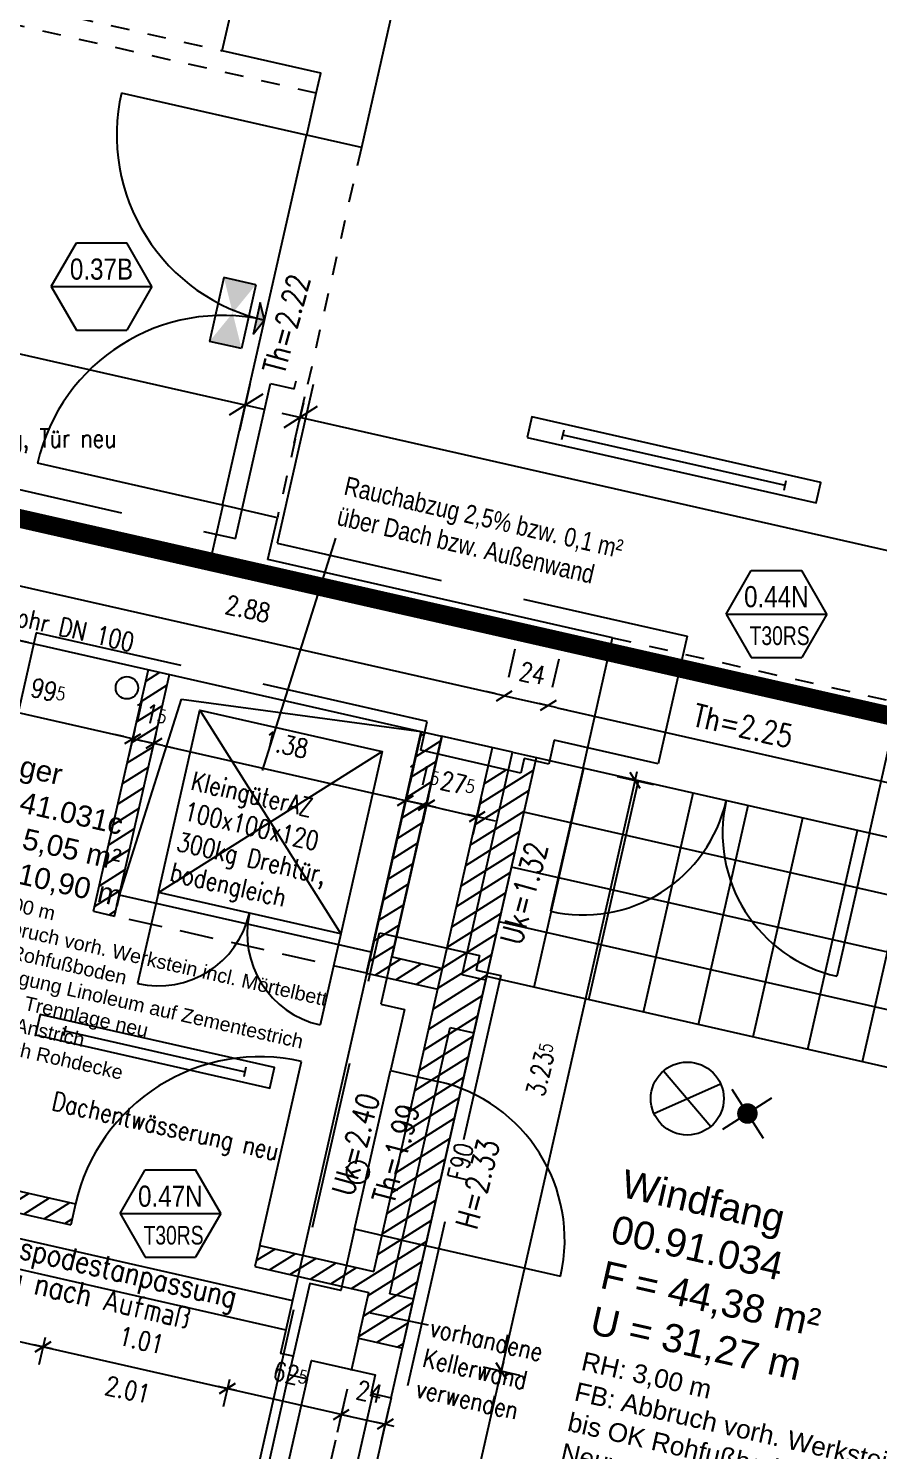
# Model space of a CAD drawing. Header units: metres. Extents: x -7 to 99688, y -10762 to -90.
# Drawn here: x 85.6 to 90.15, y -128.23 to -120.63 of the extents above; entities that cross this region are included whole.
import ezdxf
from ezdxf.enums import TextEntityAlignment as Align

# ---------------------------------------------------------------- set-up
doc = ezdxf.new("R2010")
doc.units = ezdxf.units.M
doc.header["$LTSCALE"] = 0.03
doc.linetypes.add('GESTRICHELT', pattern=[9, 6, -3])
doc.linetypes.add('GESTRICHELT2', pattern=[4.5, 3, -1.5])
doc.layers.get('0').update_dxf_attribs({"linetype": 'CONTINUOUS'})
doc.layers.get('Defpoints').update_dxf_attribs({"linetype": 'CONTINUOUS'})
for name, color, linetype in [('A_abriss', 44, '_ABBRUCH'), ('A_bemaßung', 2, 'CONTINUOUS'), ('A_BRANDSCHUTZ', 10, 'CONTINUOUS'), ('A_Dach', 10, 'CONTINUOUS'), ('A_Fußboden_2', 8, 'CONTINUOUS'), ('A_Höhen', 3, 'CONTINUOUS'), ('A_NR_TÜR', 1, 'CONTINUOUS'), ('A_räume', 5, 'CONTINUOUS'), ('A_schraffur', 10, 'CONTINUOUS'), ('A_text', 5, 'CONTINUOUS'), ('A_trockenbau', 2, 'CONTINUOUS'), ('A_Tuer_neu', 1, 'CONTINUOUS'), ('A_Tuernummer_neu', 10, 'CONTINUOUS'), ('A_TXT-TUER', 1, 'CONTINUOUS'), ('A_türen', 9, 'CONTINUOUS'), ('A_verdeckt', 8, 'GESTRICHELT2'), ('A_wände', 6, 'CONTINUOUS'), ('A_WÄNDE_NEU', 6, 'CONTINUOUS'), ('CKMA0002', 2, 'CONTINUOUS'), ('E__LEUCHTEN', 6, 'CONTINUOUS')]:
    doc.layers.add(name, color=color, linetype=linetype)
doc.styles.add('arial-n', font='ARIALN.TTF')
doc.styles.add('NORM', font='simplex.shx', dxfattribs={"width": 0.7, "bigfont": 'bigfont.shx'})
doc.styles.add('PITSIMP8', font='PITSIMP8.SHX')
doc.styles.add('SIMPLEX', font='simplex.shx', dxfattribs={"width": 0.8, "height": 0.1})
doc.styles.get("Standard").update_dxf_attribs({"font": 'txt', "height": 1})
doc.linetypes.add('_ABBRUCH', pattern='A,25,[101,cadkon.shx,S=3.5,R=0,X=0,Y=0],25', length=50)
doc.dimstyles.get("Standard").update_dxf_attribs({"dimtxt": 0.1, "dimasz": 0.05, "dimexe": 0.1, "dimexo": 0, "dimgap": 0.1, "dimtad": 1, "dimdec": 4, "dimrnd": 0.0025, "dimzin": 0, "dimdsep": 46, "dimtxsty": 'SIMPLEX', "dimblk": 'DIMCROSS', "dimblk1": 'DIMCROSS', "dimblk2": 'DIMCROSS', "dimsah": 1, "dimcen": 2.5, "dimdle": 0.025, "dimclrd": 1, "dimclre": 1, "dimclrt": 6, "dimadec": 0, "dimazin": 0, "dimtfac": 1, "dimtdec": 4, "dimtix": 1, "dimtmove": 2, "dimatfit": 3, "dimfxl": 1, "dimtvp": 1, "dimtolj": 1, "dimtzin": 0, "dimarcsym": 0})
pattern_1 = [(32.22175, (87.020905, -133.750625), (-0.04232255, 0.0671505), [])]

# ---------------------------------------------------------------- blocks, each defined once
blk = doc.blocks.new('SLASH1')
at = {"layer": 'A_bemaßung', "color": 2, "linetype": 'Continuous'}
for p, q in [((0.07663, 0.07663), (-0.07319, -0.07319)), ((0, -0.14068), (0, 0.11466))]:
    blk.add_line(p, q, dxfattribs=at)
blk = doc.blocks.new('DIMCROSS')
at = {"color": 0, "linetype": 'ByBlock'}
blk.add_line((-1, 0), (1, 0), dxfattribs=at)
at = {"linetype": 'ByBlock'}
blk.add_line((-0.707107, -0.707107), (0.707107, 0.707107), dxfattribs=at)
blk = doc.blocks.new('*D76')
at = {"layer": 'CKMA0002', "color": 1, "lineweight": -2}
for p, q in [((85.3171, -123.6543), (85.3613, -123.4592)), ((85.388, -123.5678), (88.0989, -124.1826)), ((88.204, -123.945), (88.1698, -124.0962))]:
    blk.add_line(p, q, dxfattribs=at)
at = {"layer": 'Defpoints', "color": 0}
for p in [(88.1477, -124.1937), (84.9854, -125.1171), (87.8723, -125.4078)]:
    blk.add_point(p, dxfattribs=at)
at = {"layer": 'CKMA0002', "color": 1, "lineweight": -2, "xscale": 0.05, "yscale": 0.05, "zscale": 0.05}
for p, rotation in [((85.3392, -123.5568), 167.2217543798648), ((88.1477, -124.1937), 347.2217543798648)]:
    blk.add_blockref('DIMCROSS', p, dxfattribs=dict(at, rotation=rotation))
at = {"layer": 'CKMA0002', "color": 6, "insert": (86.7766, -123.7289), "char_height": 0.1, "attachment_point": 5, "rotation": 347.22175, "style": 'SIMPLEX'}
blk.add_mtext('\\A1;2.88{\\A1\\H0.7x\\S;}', dxfattribs=at)
blk = doc.blocks.new('*D77')
at = {"layer": 'CKMA0002', "color": 1, "lineweight": -2}
for p, q in [((88.4381, -123.9981), (88.4039, -124.1493)), ((88.0989, -124.1826), (88.0501, -124.1716)), ((88.1477, -124.1937), (88.3817, -124.2468)), ((88.4305, -124.2578), (88.4793, -124.2689))]:
    blk.add_line(p, q, dxfattribs=at)
at = {"layer": 'Defpoints', "color": 0}
for p in [(88.3817, -124.2468), (88.1384, -125.3195), (87.8723, -125.4078)]:
    blk.add_point(p, dxfattribs=at)
at = {"layer": 'CKMA0002', "color": 1, "lineweight": -2, "xscale": 0.05, "yscale": 0.05, "zscale": 0.05}
for p, rotation in [((88.1477, -124.1937), 347.2217543798648), ((88.3817, -124.2468), 167.2217543798648)]:
    blk.add_blockref('DIMCROSS', p, dxfattribs=dict(at, rotation=rotation))
at = {"layer": 'CKMA0002', "color": 6, "insert": (88.2979, -124.074), "char_height": 0.1, "attachment_point": 5, "rotation": 347.22175, "style": 'SIMPLEX'}
blk.add_mtext('\\A1;24{\\A1\\H0.7x\\S;}', dxfattribs=at)
blk = doc.blocks.new('*D78')
at = {"layer": 'CKMA0002', "color": 1, "lineweight": -2}
for p, q in [((88.4305, -124.2578), (92.5221, -125.1858)), ((92.5598, -125.2456), (92.5929, -125.0993))]:
    blk.add_line(p, q, dxfattribs=at)
at = {"layer": 'Defpoints', "color": 0}
for p in [(92.5708, -125.1968), (88.1384, -125.3195), (92.5078, -125.4748)]:
    blk.add_point(p, dxfattribs=at)
at = {"layer": 'CKMA0002', "color": 1, "lineweight": -2, "xscale": 0.05, "yscale": 0.05, "zscale": 0.05}
for p, rotation in [((88.3817, -124.2468), 167.2217543798648), ((92.5708, -125.1968), 347.2217543798648)]:
    blk.add_blockref('DIMCROSS', p, dxfattribs=dict(at, rotation=rotation))
at = {"layer": 'CKMA0002', "color": 6, "insert": (90.5095, -124.5755), "char_height": 0.1, "attachment_point": 5, "rotation": 347.22175, "style": 'SIMPLEX'}
blk.add_mtext('\\A1;4.29{\\A1\\H0.7x\\S5;}', dxfattribs=at)
blk = doc.blocks.new('I541')
for p, q in [((-2.4, -1.8), (2.4, 1.8)), ((-2.4, 1.8), (2.4, -1.8))]:
    blk.add_line(p, q)
blk.add_circle((0, 0), 3)
blk = doc.blocks.new('Sich.beleuchtung')
at = {"layer": 'E__LEUCHTEN', "color": 3}
for p, q in [((-100.1, 100.1), (100.1, -100.1)), ((-100.1, -100.1), (100.1, 100.1))]:
    blk.add_line(p, q, dxfattribs=at)
at = {"layer": 'E__LEUCHTEN', "color": 3, "const_width": 50}
blk.add_lwpolyline([(-25, 0, 1), (25, 0, 1)], format="xyb", close=True, dxfattribs=at)
blk = doc.blocks.new('2DEL_457')
for p, q in [((-0.3844, -0.2363), (-0.3844, 0.2363)), ((0.3844, -0.2363), (0.3844, 0.2363)), ((-0.3844, 0), (0.3844, 0))]:
    blk.add_line(p, q)
blk.add_lwpolyline([(-0.5, -0.5), (0.5, -0.5), (0.5, 0.5), (-0.5, 0.5)], close=True)
at = {"style": 'PITSIMP8', "flags": 9}
for tag, p in [('BEZEICHNUNG', (-0.0298, 0.1793)), ('RAUM/GRUPPE', (-0.0298, 0.1593)), ('POS.NR.G-LV', (-0.0298, 0.1393)), ('FABRIKAT', (-0.0298, 0.1193)), ('KENNUNG', (-0.0298, 0.0793)), ('LEISTUNG', (-0.0298, 0.0593)), ('TYP', (-0.0298, 0.0993)), ('VOLUMENSTROM', (-0.0298, 0.0393)), ('DRUCK/-STUFE', (-0.0298, 0.0193)), ('ANSCHLUSS', (-0.0298, -0.0007)), ('TEMPERATUR', (-0.0298, -0.0607)), ('GROESSE', (-0.0298, -0.0207)), ('DN', (-0.0298, -0.0407)), ('SPANNUNG/FREQUENZ', (-0.0298, -0.1207)), ('SCHUTZART', (-0.0298, -0.1007)), ('DREHZAHL', (-0.0298, -0.0807)), ('GEWICHT', (-0.0298, -0.1407)), ('FREI', (-0.0298, -0.1607)), ('FREI', (-0.0298, -0.1807)), ('FREI', (-0.0298, -0.2007))]:
    blk.add_attdef(tag, text='', height=0.01, dxfattribs=at).set_placement(p, align=Align.MIDDLE)
blk = doc.blocks.new('Keller_bibo')
at = {"layer": 'A_verdeckt', "linetype": 'GESTRICHELT', "ltscale": 5}
for points in [[(87.1255, -222.5302), (86.933, -223.3786), (89.1244, -223.8757), (88.9695, -224.5583), (88.4136, -224.4322), (88.3849, -224.559), (88.2874, -224.5369), (88.2532, -224.5291), (88.2355, -224.6071), (87.7007, -224.4858), (87.7357, -224.3312), (85.6448, -223.8569), (84.1354, -230.5117)], [(86.2263, -230.9858), (87.4794, -225.4611), (88.0143, -225.5824), (87.9966, -225.6604), (88.0307, -225.6682), (88.1283, -225.6903), (86.8928, -231.1369)], [(83.9413, -234.3845), (84.7011, -231.0346), (83.4187, -230.7437), (83.4652, -230.5389), (83.4018, -230.5245), (83.4117, -230.4806), (83.4401, -230.4871), (84.9783, -223.7057), (81.0539, -222.8156), (81.0952, -222.6338), (81.1537, -222.647), (81.1691, -222.5788), (81.2731, -222.1204), (86.71, -223.3537), (86.898, -222.5247), (87.0248, -222.5535), (87.0348, -222.5096)]]:
    blk.add_lwpolyline(points, dxfattribs=at)
blk = doc.blocks.new('*D147')
at = {"layer": 'CKMA0002', "color": 1, "lineweight": -2}
for p, q in [((88.0827, -127.7932), (88.229, -127.8263)), ((87.4457, -130.8273), (88.1204, -127.853))]:
    blk.add_line(p, q, dxfattribs=at)
at = {"layer": 'Defpoints', "color": 0}
for p in [(87.6021, -127.6842), (88.1314, -127.8042), (86.9054, -130.756)]:
    blk.add_point(p, dxfattribs=at)
at = {"layer": 'CKMA0002', "color": 1, "lineweight": -2, "xscale": 0.05, "yscale": 0.05, "zscale": 0.05}
for p, rotation in [((88.1314, -127.8042), 77.22040140827507), ((87.4347, -130.876), 257.2204014082751)]:
    blk.add_blockref('DIMCROSS', p, dxfattribs=dict(at, rotation=rotation))
at = {"layer": 'CKMA0002', "color": 3, "insert": (87.6368, -129.3069), "char_height": 0.1, "attachment_point": 5, "rotation": 77.2204, "style": 'SIMPLEX'}
blk.add_mtext('\\A1;3.15', dxfattribs=at)
blk = doc.blocks.new('*D148')
at = {"layer": 'CKMA0002', "color": 1, "lineweight": -2}
for p, q in [((85.2146, -124.1061), (85.1704, -124.3012)), ((85.2413, -124.2147), (86.1126, -124.4123)), ((86.1724, -124.3746), (86.1392, -124.5209))]:
    blk.add_line(p, q, dxfattribs=at)
at = {"layer": 'Defpoints', "color": 0}
for p in [(85.337, -123.5665), (86.2948, -123.835), (86.1613, -124.4234)]:
    blk.add_point(p, dxfattribs=at)
at = {"layer": 'CKMA0002', "color": 1, "lineweight": -2, "xscale": 0.05, "yscale": 0.05, "zscale": 0.05}
for p, rotation in [((85.1925, -124.2037), 167.2204014083659), ((86.1613, -124.4234), 347.2204014083658)]:
    blk.add_blockref('DIMCROSS', p, dxfattribs=dict(at, rotation=rotation))
at = {"layer": 'CKMA0002', "color": 3, "insert": (85.7101, -124.1673), "char_height": 0.1, "attachment_point": 5, "rotation": 347.2204, "style": 'SIMPLEX'}
blk.add_mtext('\\A1;99{\\A1\\H0.7x\\S5;}', dxfattribs=at)
blk = doc.blocks.new('*D149')
at = {"layer": 'CKMA0002', "color": 1, "lineweight": -2}
for p, q in [((86.1126, -124.4123), (86.0638, -124.4013)), ((86.2845, -124.4001), (86.2513, -124.5464)), ((86.1613, -124.4234), (86.2735, -124.4488)), ((86.3222, -124.4599), (86.371, -124.471))]:
    blk.add_line(p, q, dxfattribs=at)
at = {"layer": 'Defpoints', "color": 0}
for p in [(86.2948, -123.835), (86.4069, -123.8605), (86.2735, -124.4488)]:
    blk.add_point(p, dxfattribs=at)
at = {"layer": 'CKMA0002', "color": 1, "lineweight": -2, "xscale": 0.05, "yscale": 0.05, "zscale": 0.05}
for p, rotation in [((86.1613, -124.4234), 347.2204014083658), ((86.2735, -124.4488), 167.2204014083659)]:
    blk.add_blockref('DIMCROSS', p, dxfattribs=dict(at, rotation=rotation))
at = {"layer": 'CKMA0002', "color": 3, "insert": (86.2506, -124.2898), "char_height": 0.1, "attachment_point": 5, "rotation": 347.2204, "style": 'SIMPLEX'}
blk.add_mtext('\\A1;11{\\A1\\H0.7x\\S5;}', dxfattribs=at)
blk = doc.blocks.new('*D150')
at = {"layer": 'CKMA0002', "color": 1, "lineweight": -2}
for p, q in [((86.3222, -124.4599), (87.5705, -124.743)), ((87.6304, -124.7053), (87.5972, -124.8516))]:
    blk.add_line(p, q, dxfattribs=at)
at = {"layer": 'Defpoints', "color": 0}
for p in [(86.4069, -123.8605), (87.7528, -124.1657), (87.6193, -124.7541)]:
    blk.add_point(p, dxfattribs=at)
at = {"layer": 'CKMA0002', "color": 1, "lineweight": -2, "xscale": 0.05, "yscale": 0.05, "zscale": 0.05}
for p, rotation in [((86.2735, -124.4488), 167.2204014083659), ((87.6193, -124.7541), 347.2204014083658)]:
    blk.add_blockref('DIMCROSS', p, dxfattribs=dict(at, rotation=rotation))
at = {"layer": 'CKMA0002', "color": 3, "insert": (86.9796, -124.4552), "char_height": 0.1, "attachment_point": 5, "rotation": 347.2204, "style": 'SIMPLEX'}
blk.add_mtext('\\A1;1.38{\\A1\\H0.7x\\S;}', dxfattribs=at)
blk = doc.blocks.new('*D151')
at = {"layer": 'CKMA0002', "color": 1, "lineweight": -2}
for p, q in [((87.5705, -124.743), (87.5218, -124.732)), ((87.6193, -124.7541), (87.7315, -124.7795)), ((87.7425, -124.7308), (87.7093, -124.8771)), ((87.7802, -124.7906), (87.829, -124.8017))]:
    blk.add_line(p, q, dxfattribs=at)
at = {"layer": 'Defpoints', "color": 0}
for p in [(87.7528, -124.1657), (87.8649, -124.1912), (87.7315, -124.7795)]:
    blk.add_point(p, dxfattribs=at)
at = {"layer": 'CKMA0002', "color": 1, "lineweight": -2, "xscale": 0.05, "yscale": 0.05, "zscale": 0.05}
for p, rotation in [((87.6193, -124.7541), 347.2204014083658), ((87.7315, -124.7795), 167.2204014083659)]:
    blk.add_blockref('DIMCROSS', p, dxfattribs=dict(at, rotation=rotation))
at = {"layer": 'CKMA0002', "color": 3, "insert": (87.7086, -124.6205), "char_height": 0.1, "attachment_point": 5, "rotation": 347.2204, "style": 'SIMPLEX'}
blk.add_mtext('\\A1;11{\\A1\\H0.7x\\S5;}', dxfattribs=at)
blk = doc.blocks.new('*D152')
at = {"layer": 'CKMA0002', "color": 1, "lineweight": -2}
for p, q in [((87.6827, -124.7685), (87.6339, -124.7574)), ((87.7315, -124.7795), (88.001, -124.8407)), ((88.0231, -124.7432), (87.9789, -124.9382)), ((88.0498, -124.8517), (88.0985, -124.8628))]:
    blk.add_line(p, q, dxfattribs=at)
at = {"layer": 'Defpoints', "color": 0}
for p in [(87.8649, -124.1912), (88.1344, -124.2523), (88.001, -124.8407)]:
    blk.add_point(p, dxfattribs=at)
at = {"layer": 'CKMA0002', "color": 1, "lineweight": -2, "xscale": 0.05, "yscale": 0.05, "zscale": 0.05}
for p, rotation in [((87.7315, -124.7795), 347.2204014083658), ((88.001, -124.8407), 167.2204014083659)]:
    blk.add_blockref('DIMCROSS', p, dxfattribs=dict(at, rotation=rotation))
at = {"layer": 'CKMA0002', "color": 3, "insert": (87.8994, -124.6638), "char_height": 0.1, "attachment_point": 5, "rotation": 347.2204, "style": 'SIMPLEX'}
blk.add_mtext('\\A1;27{\\A1\\H0.7x\\S5;}', dxfattribs=at)
blk = doc.blocks.new('Tür-Nr')
at = {"layer": 'A_NR_TÜR'}
for p, q in [((-0.0573, -108.8652), (0.0772, -108.6321)), ((0.0772, -108.6321), (0.3468, -108.6321)), ((0.4812, -108.8652), (0.3468, -108.6321)), ((-0.0573, -108.8652), (0.4812, -108.8652)), ((-0.0573, -108.8652), (0.0772, -109.0983)), ((0.4812, -108.8652), (0.3468, -109.0983)), ((0.0772, -109.0983), (0.3468, -109.0983))]:
    blk.add_line(p, q, dxfattribs=at)
at = {"layer": 'A_TXT-TUER', "style": 'arial-n', "flags": 4}
blk.add_attdef('TÜR-NR.', text='', height=0.1129, dxfattribs=at).set_placement((0.2114, -108.7723), align=Align.MIDDLE_CENTER)
at = {"layer": 'A_TXT-TUER', "style": 'NORM', "width": 0.7}
for tag, flags, p in [('BRANDSCHUTZ', 4, (0.2287, -108.9809)), ('DIN', 5, (0.214, -109.1983)), ('ABMESSUNG', 5, (0.214, -109.3327)), ('MATERIAL', 5, (0.214, -109.4671)), ('WANDART', 5, (0.214, -109.6015)), ('ZARGE', 5, (0.214, -109.7359)), ('SCHLOSS', 5, (0.214, -109.8703)), ('BESCHLÄGE', 5, (0.214, -110.0047)), ('SONSTIGES', 5, (0.214, -110.1391))]:
    blk.add_attdef(tag, text='', height=0.0784, dxfattribs=dict(at, flags=flags)).set_placement(p, align=Align.MIDDLE_CENTER)
blk = doc.blocks.new('*D227')
at = {"layer": 'A_schraffur', "color": 1, "lineweight": -2}
for p, q in [((85.2598, -125.1895), (85.1136, -125.1563)), ((84.8799, -126.6386), (85.2, -125.2272))]:
    blk.add_line(p, q, dxfattribs=at)
at = {"layer": 'Defpoints', "color": 0}
for p in [(85.2111, -125.1784), (86.1068, -125.3815), (85.5, -126.8305)]:
    blk.add_point(p, dxfattribs=at)
at = {"layer": 'A_schraffur', "color": 1, "lineweight": -2, "xscale": 0.05, "yscale": 0.05, "zscale": 0.05}
for p, rotation in [((85.2111, -125.1784), 77.22175437976986), ((84.8689, -126.6874), 257.2217543797699)]:
    blk.add_blockref('DIMCROSS', p, dxfattribs=dict(at, rotation=rotation))
at = {"layer": 'A_schraffur', "color": 3, "insert": (84.8937, -125.8997), "char_height": 0.1, "attachment_point": 5, "rotation": 77.22175, "style": 'SIMPLEX'}
blk.add_mtext('\\A1;1.54{\\A1\\H0.7x\\S5;}', dxfattribs=at)
blk = doc.blocks.new('*D228')
at = {"layer": 'A_schraffur', "color": 1, "lineweight": -2}
for p, q in [((85.2476, -125.0175), (85.2586, -124.9687)), ((85.2853, -125.0773), (85.139, -125.0441)), ((85.2111, -125.1784), (85.2365, -125.0663)), ((85.2, -125.2272), (85.189, -125.2759))]:
    blk.add_line(p, q, dxfattribs=at)
at = {"layer": 'Defpoints', "color": 0}
for p in [(85.2365, -125.0663), (86.2424, -125.2944), (86.1068, -125.3815)]:
    blk.add_point(p, dxfattribs=at)
at = {"layer": 'A_schraffur', "color": 1, "lineweight": -2, "xscale": 0.05, "yscale": 0.05, "zscale": 0.05}
for p, rotation in [((85.2365, -125.0663), 257.2217543797699), ((85.2111, -125.1784), 77.2217543797699)]:
    blk.add_blockref('DIMCROSS', p, dxfattribs=dict(at, rotation=rotation))
at = {"layer": 'A_schraffur', "color": 3, "insert": (85.0775, -125.0892), "char_height": 0.1, "attachment_point": 5, "rotation": 77.22175, "style": 'SIMPLEX'}
blk.add_mtext('\\A1;11{\\A1\\H0.7x\\S5;}', dxfattribs=at)
blk = doc.blocks.new('*D229')
at = {"layer": 'A_schraffur', "color": 1, "lineweight": -2}
for p, q in [((85.4066, -123.8641), (85.6017, -123.9083)), ((85.2476, -125.0175), (85.4931, -123.9349))]:
    blk.add_line(p, q, dxfattribs=at)
at = {"layer": 'Defpoints', "color": 0}
for p in [(85.4066, -123.8641), (85.5042, -123.8862), (86.2424, -125.2944)]:
    blk.add_point(p, dxfattribs=at)
at = {"layer": 'A_schraffur', "color": 1, "lineweight": -2, "xscale": 0.05, "yscale": 0.05, "zscale": 0.05}
for p, rotation in [((85.5042, -123.8862), 77.22175437976986), ((85.2365, -125.0663), 257.2217543797699)]:
    blk.add_blockref('DIMCROSS', p, dxfattribs=dict(at, rotation=rotation))
at = {"layer": 'A_schraffur', "color": 3, "insert": (85.2241, -124.443), "char_height": 0.1, "attachment_point": 5, "rotation": 77.22175, "style": 'SIMPLEX'}
blk.add_mtext('\\A1;1.21{\\A1\\H0.7x\\S;}', dxfattribs=at)
blk = doc.blocks.new('*D230')
at = {"layer": 'A_schraffur', "color": 1, "lineweight": -2}
for p, q in [((84.4897, -127.3022), (84.4455, -127.4973)), ((84.5163, -127.4108), (85.6328, -127.664)), ((85.6926, -127.6263), (85.6594, -127.7726))]:
    blk.add_line(p, q, dxfattribs=at)
at = {"layer": 'Defpoints', "color": 0}
for p in [(84.6265, -126.6991), (85.8294, -127.0231), (85.6816, -127.6751)]:
    blk.add_point(p, dxfattribs=at)
at = {"layer": 'A_schraffur', "color": 1, "lineweight": -2, "xscale": 0.05, "yscale": 0.05, "zscale": 0.05}
for p, rotation in [((84.4676, -127.3997), 167.2217543798609), ((85.6816, -127.6751), 347.2217543798609)]:
    blk.add_blockref('DIMCROSS', p, dxfattribs=dict(at, rotation=rotation))
at = {"layer": 'A_schraffur', "color": 3, "insert": (85.1077, -127.3911), "char_height": 0.1, "attachment_point": 5, "rotation": 347.22175, "style": 'SIMPLEX'}
blk.add_mtext('\\A1;1.24{\\A1\\H0.7x\\S5;}', dxfattribs=at)
blk = doc.blocks.new('*D231')
at = {"layer": 'A_schraffur', "color": 1, "lineweight": -2}
for p, q in [((85.7303, -127.6861), (86.6178, -127.8874)), ((86.6776, -127.8497), (86.6444, -127.996))]:
    blk.add_line(p, q, dxfattribs=at)
at = {"layer": 'Defpoints', "color": 0}
for p in [(85.8294, -127.0231), (86.8144, -127.2466), (86.6665, -127.8984)]:
    blk.add_point(p, dxfattribs=at)
at = {"layer": 'A_schraffur', "color": 1, "lineweight": -2, "xscale": 0.05, "yscale": 0.05, "zscale": 0.05}
for p, rotation in [((85.6816, -127.6751), 167.2217543798609), ((86.6665, -127.8984), 347.2217543798609)]:
    blk.add_blockref('DIMCROSS', p, dxfattribs=dict(at, rotation=rotation))
at = {"layer": 'A_schraffur', "color": 3, "insert": (86.2072, -127.6405), "char_height": 0.1, "attachment_point": 5, "rotation": 347.22175, "style": 'SIMPLEX'}
blk.add_mtext('\\A1;1.01{\\A1\\H0.7x\\S;}', dxfattribs=at)
blk = doc.blocks.new('*D232')
at = {"layer": 'A_schraffur', "color": 1, "lineweight": -2}
for p, q in [((86.7153, -127.9095), (87.2273, -128.0256)), ((87.2871, -127.9879), (87.2539, -128.1342))]:
    blk.add_line(p, q, dxfattribs=at)
at = {"layer": 'Defpoints', "color": 0}
for p in [(86.8144, -127.2466), (87.4239, -127.3848), (87.2761, -128.0367)]:
    blk.add_point(p, dxfattribs=at)
at = {"layer": 'A_schraffur', "color": 1, "lineweight": -2, "xscale": 0.05, "yscale": 0.05, "zscale": 0.05}
for p, rotation in [((86.6665, -127.8984), 167.2217543798609), ((87.2761, -128.0367), 347.2217543798609)]:
    blk.add_blockref('DIMCROSS', p, dxfattribs=dict(at, rotation=rotation))
at = {"layer": 'A_schraffur', "color": 3, "insert": (87.0045, -127.8213), "char_height": 0.1, "attachment_point": 5, "rotation": 347.22175, "style": 'SIMPLEX'}
blk.add_mtext('\\A1;62{\\A1\\H0.7x\\S5;}', dxfattribs=at)
blk = doc.blocks.new('*D233')
at = {"layer": 'A_schraffur', "color": 1, "lineweight": -2}
for p, q in [((87.2761, -128.0367), (87.2761, -128.0367)), ((87.2761, -128.0367), (87.2761, -128.0367)), ((87.2761, -128.0367), (87.5101, -128.0898)), ((87.5322, -127.9922), (87.488, -128.1873))]:
    blk.add_line(p, q, dxfattribs=at)
at = {"layer": 'Defpoints', "color": 0}
for p in [(87.4239, -127.3848), (87.6027, -127.6817), (87.5101, -128.0898)]:
    blk.add_point(p, dxfattribs=at)
at = {"layer": 'A_schraffur', "color": 1, "lineweight": -2, "xscale": 0.05, "yscale": 0.05, "zscale": 0.05}
for p, rotation in [((87.2761, -128.0367), 347.2217543798609), ((87.5101, -128.0898), 167.2217543798609)]:
    blk.add_blockref('DIMCROSS', p, dxfattribs=dict(at, rotation=rotation))
at = {"layer": 'A_schraffur', "color": 3, "insert": (87.4263, -127.9169), "char_height": 0.1, "attachment_point": 5, "rotation": 347.22175, "style": 'SIMPLEX'}
blk.add_mtext('\\A1;24{\\A1\\H0.7x\\S;}', dxfattribs=at)
blk = doc.blocks.new('*D234')
at = {"layer": 'A_schraffur', "color": 1, "lineweight": -2}
for p, q in [((88.75, -124.625), (88.9451, -124.6692)), ((88.1425, -127.7555), (88.8365, -124.6959)), ((88.0339, -127.7821), (88.229, -127.8263))]:
    blk.add_line(p, q, dxfattribs=at)
at = {"layer": 'Defpoints', "color": 0}
for p in [(87.538, -124.3501), (88.8475, -124.6471), (86.8219, -127.5072)]:
    blk.add_point(p, dxfattribs=at)
at = {"layer": 'A_schraffur', "color": 1, "lineweight": -2, "xscale": 0.05, "yscale": 0.05, "zscale": 0.05}
for p, rotation in [((88.8475, -124.6471), 77.22040140829456), ((88.1314, -127.8042), 257.2204014082946)]:
    blk.add_blockref('DIMCROSS', p, dxfattribs=dict(at, rotation=rotation))
at = {"layer": 'A_schraffur', "color": 3, "insert": (88.3432, -126.1925), "char_height": 0.1, "attachment_point": 5, "rotation": 77.2204, "style": 'SIMPLEX'}
blk.add_mtext('\\A1;3.23{\\A1\\H0.7x\\S5;}', dxfattribs=at)
blk = doc.blocks.new('PU1')
at = {"color": 3}
for p, q in [((-118.6, -55.3), (-118.6, 69.7)), ((-118.6, 69.7), (131.4, 69.7)), ((131.4, -55.3), (131.4, 69.7)), ((-118.6, -55.3), (131.4, -55.3)), ((-56.1, -86.6), (68.9, -86.6)), ((6.4, -117.8), (-56.1, -86.6)), ((6.4, -117.8), (68.9, -86.6))]:
    blk.add_line(p, q, dxfattribs=at)
for points in [[(-118.6, 69.7), (-118.6, -55.3), (131.4, -55.3), (131.4, 69.7)], [(68.9, -86.6), (-56.1, -86.6), (6.4, -117.8)]]:
    blk.add_solid(points, dxfattribs=at)
blk = doc.blocks.new('2DEL_458')
for p, q in [((-0.3844, -0.2363), (-0.3844, 0.2363)), ((0.3844, -0.2363), (0.3844, 0.2363)), ((-0.3844, 0), (0.3844, 0))]:
    blk.add_line(p, q)
blk.add_lwpolyline([(-0.5, -0.5), (0.5, -0.5), (0.5, 0.5), (-0.5, 0.5)], close=True)
at = {"style": 'PITSIMP8', "flags": 9}
for tag, p in [('RAUM/GRUPPE', (-0.0298, 0.1593)), ('BEZEICHNUNG', (-0.0298, 0.1793)), ('POS.NR.G-LV', (-0.0298, 0.1393)), ('FABRIKAT', (-0.0298, 0.1193)), ('TYP', (-0.0298, 0.0993)), ('KENNUNG', (-0.0298, 0.0793)), ('LEISTUNG', (-0.0298, 0.0593)), ('VOLUMENSTROM', (-0.0298, 0.0393)), ('DRUCK/-STUFE', (-0.0298, 0.0193)), ('ANSCHLUSS', (-0.0298, -0.0007)), ('GROESSE', (-0.0298, -0.0207)), ('DN', (-0.0298, -0.0407)), ('TEMPERATUR', (-0.0298, -0.0607)), ('SCHUTZART', (-0.0298, -0.1007)), ('DREHZAHL', (-0.0298, -0.0807)), ('SPANNUNG/FREQUENZ', (-0.0298, -0.1207)), ('GEWICHT', (-0.0298, -0.1407)), ('FREI', (-0.0298, -0.1607)), ('FREI', (-0.0298, -0.1807)), ('FREI', (-0.0298, -0.2007))]:
    blk.add_attdef(tag, text='', height=0.01, dxfattribs=at).set_placement(p, align=Align.MIDDLE)

msp = doc.modelspace()

# ---------------------------------------------------------------- hatches: boundary and pattern name
at = {"layer": 'A_schraffur'}
h = msp.add_hatch(dxfattribs=at)
h.set_pattern_fill('ANSI31', color=256, scale=0.025, style=0)
h.set_pattern_definition(pattern_1)
h.paths.add_polyline_path([(86.3572, -124.07968), (86.24505, -124.05424), (85.95197, -125.34643), (86.06412, -125.37187), (86.08956, -125.25972), (86.08956, -125.25972), (86.08956, -125.25971)])
h.paths.add_polyline_path([(86.16514, -124.19356), (86.36919, -124.23984), (86.33601, -124.38613), (86.13196, -124.33984)], flags=9)
h.paths.add_polyline_path([(85.38143, -124.44042), (87.42614, -124.90422), (87.03631, -126.62283), (84.9916, -126.15902)], flags=9)
h = msp.add_hatch(dxfattribs=at)
h.set_pattern_fill('ANSI31', color=256, scale=0.025, style=0)
h.set_pattern_definition(pattern_1)
h.paths.add_polyline_path([(87.7933, -124.50684), (87.70066, -124.48583), (87.72253, -124.38937), (87.70303, -124.38495), (87.40992, -125.67712), (87.42943, -125.68155), (87.47943, -125.46107), (87.57208, -125.48209)])
h.paths.add_polyline_path([(87.81518, -124.41039), (87.81167, -124.40959), (87.72253, -124.38937), (87.70066, -124.48583), (87.7933, -124.50684)])
h.paths.add_polyline_path([(87.81706, -125.65155), (87.54751, -125.59041), (87.57208, -125.48209), (87.47943, -125.46107), (87.42943, -125.68155), (87.79162, -125.7637)])
h.paths.add_polyline_path([(88.3146, -124.54306), (88.28735, -124.53687), (88.25322, -124.52911), (88.23551, -124.60714), (88.06285, -124.56798), (87.84163, -125.54323), (88.01428, -125.58239), (87.9966, -125.66041), (88.03073, -125.66815), (88.05796, -125.67433)])
h.paths.add_polyline_path([(88.01428, -125.58239), (87.84163, -125.54323), (87.75793, -125.91222), (87.992, -125.96531), (88.05331, -125.69499), (88.05327, -125.69499), (88.05796, -125.67433), (88.03073, -125.66815), (87.9966, -125.66041)])
h.paths.add_polyline_path([(87.62312, -124.52426), (87.82717, -124.57054), (87.79399, -124.71683), (87.58994, -124.67054)], flags=9)
h = msp.add_hatch(dxfattribs=at)
h.set_pattern_fill('ANSI31', color=256, scale=0.025, style=0)
h.set_pattern_definition(pattern_1)
h.paths.add_polyline_path([(84.99626, -126.71623), (84.64089, -126.63562), (84.61545, -126.74777), (84.97082, -126.82838)])
h.paths.add_polyline_path([(85.85484, -126.91099), (84.99626, -126.71623), (84.97082, -126.82838), (85.8294, -127.02314)])
h.paths.add_polyline_path([(87.08715, -127.19051), (86.83982, -127.13441), (86.83981, -127.13443), (86.81439, -127.24656), (87.06171, -127.30266)])
h.paths.add_polyline_path([(87.992, -125.96531), (87.75793, -125.91222), (87.44933, -127.27267), (87.08715, -127.19051), (87.06171, -127.30266), (87.4239, -127.38482), (87.36859, -127.62862), (87.60267, -127.68172)])
h.paths.add_polyline_path([(84.61358, -126.79569), (84.65985, -126.59164), (84.80614, -126.62481), (84.75986, -126.82887)], flags=9)

# ---------------------------------------------------------------- linework, layer by layer
at = {"layer": 'A_abriss', "ltscale": 0.3}
for p, q in [((87.70438, -124.38525), (86.95014, -127.71058)), ((87.81167, -124.40959), (87.48653, -125.84306)), ((87.92215, -125.68555), (88.19196, -124.49587)), ((88.04891, -125.71431), (88.31878, -124.52459)), ((88.04891, -125.71431), (87.92215, -125.68555)), ((87.98477, -125.99713), (88.04891, -125.71431)), ((87.48653, -125.84306), (87.6133, -125.87185)), ((87.6133, -125.87185), (87.53918, -126.19853)), ((87.66182, -127.42087), (87.98477, -125.99713)), ((87.79276, -126.25603), (87.85802, -125.96837)), ((87.85802, -125.96837), (87.98477, -125.99713)), ((87.34677, -127.04692), (87.53918, -126.19853)), ((87.53918, -126.19853), (87.79276, -126.25603)), ((87.79276, -126.25603), (87.6003, -127.10445)), ((84.58614, -126.87705), (87.01428, -127.42777)), ((84.55074, -127.03303), (86.9789, -127.58381)), ((87.6003, -127.10445), (88.44874, -127.29686)), ((87.0184, -127.72604), (86.95014, -127.71058)), ((86.68884, -129.17917), (86.99628, -127.82357)), ((87.09381, -127.84572), (86.78635, -129.20126)), ((87.44487, -127.92533), (87.1374, -129.28089)), ((87.5424, -127.94746), (87.23492, -129.30304))]:
    msp.add_line(p, q, dxfattribs=at)
msp.add_lwpolyline([(87.53508, -127.3921), (87.6003, -127.10445), (87.34677, -127.04692), (87.27266, -127.37359), (87.10688, -127.33598), (87.0184, -127.72604), (86.99628, -127.82357), (87.09381, -127.84572), (87.11593, -127.74818), (87.45727, -127.8256), (87.43515, -127.92314), (87.5424, -127.94746), (87.66182, -127.42087), (87.53508, -127.3921)], dxfattribs=at)
msp.add_arc((87.6003, -127.10445), 0.86995, 347.221889, 77.219031, dxfattribs=at)
at = {"layer": 'A_bemaßung', "linetype": 'Continuous'}
for p, q in [((73.29626, -119.58429), (86.86168, -122.66129)), ((86.95839, -122.68324), (94.7695, -124.455))]:
    msp.add_line(p, q, dxfattribs=at)
at = {"layer": 'A_Dach'}
for centre in [(86.1301, -124.1512), (87.36489, -126.74083)]:
    msp.add_circle(centre, 0.06, dxfattribs=at)
at = {"layer": 'A_Fußboden_2'}
for p, q in [((88.30732, -125.75231), (88.5728, -124.58206)), ((88.59988, -125.81869), (88.86537, -124.64843)), ((88.89245, -125.88506), (89.15793, -124.7148)), ((89.18501, -125.95143), (89.4505, -124.78117)), ((92.89486, -125.87018), (88.25235, -124.81728)), ((89.47758, -126.0178), (89.74306, -124.84755)), ((89.77015, -126.08417), (90.03563, -124.91392)), ((90.06271, -126.15054), (90.3282, -124.98029)), ((92.82851, -126.16275), (88.18599, -125.10985)), ((92.76216, -126.45532), (88.11964, -125.40242)), ((92.6958, -126.74789), (88.05329, -125.69499))]:
    msp.add_line(p, q, dxfattribs=at)
at = {"layer": 'A_räume', "linetype": 'GESTRICHELT', "ltscale": 5, "const_width": 0.1}
msp.add_lwpolyline([(104.8449, -127.62167), (85.06791, -123.13505), (84.35798, -126.38768), (70.55892, -123.27383)], dxfattribs=at)
at = {"layer": 'A_schraffur'}
for p, q in [((86.08956, -125.25972), (86.4214, -124.21277)), ((86.4214, -124.21277), (87.70303, -124.38495)), ((86.51907, -124.27021), (87.27311, -125.46665)), ((86.29787, -125.24544), (87.49431, -124.49142)), ((86.29786, -125.24546), (86.18727, -125.7331)), ((87.27311, -125.46665), (87.16251, -125.95429))]:
    msp.add_line(p, q, dxfattribs=at)
for centre, start, end in [((86.29785, -125.24546), 257.223789, 347.223107), ((87.27312, -125.46665), 167.220401, 257.21972)]:
    msp.add_arc(centre, 0.50002, start, end, dxfattribs=at)
at = {"layer": 'A_text'}
msp.add_line((87.43103, -127.49324), (87.74068, -127.55863), dxfattribs=at)
at = {"layer": 'A_trockenbau'}
msp.add_line((86.85492, -124.59345), (87.24694, -123.35115), dxfattribs=at)
at = {"layer": 'A_Tuer_neu'}
for p, q in [((88.56834, -124.58118), (88.39467, -125.34673)), ((90.09934, -124.92846), (89.92569, -125.69397)), ((86.83981, -127.13443), (87.06317, -126.14943))]:
    msp.add_line(p, q, dxfattribs=at)
for centre, radius, start, end in [((88.56832, -124.5812), 0.78495, 257.218798, 347.219901), ((90.09934, -124.92846), 0.78495, 167.221331, 257.219737), ((86.83981, -127.13443), 1.01, 77.223734, 167.223805)]:
    msp.add_arc(centre, radius, start, end, dxfattribs=at)
at = {"layer": 'A_türen', "linetype": 'Continuous'}
for p, q in [((87.09063, -121.19592), (86.10084, -120.97141)), ((86.64165, -123.17551), (87.09063, -121.19592)), ((86.64165, -123.17551), (85.65181, -122.95098)), ((90.09934, -124.92846), (88.56834, -124.58118))]:
    msp.add_line(p, q, dxfattribs=at)
for centre, start, end in [((87.09063, -121.19592), 167.220086, 257.220202), ((86.64165, -123.17551), 77.222285, 167.219609)]:
    msp.add_arc(centre, 1.01494, start, end, dxfattribs=at)
at = {"layer": 'A_verdeckt'}
for p, q in [((87.14236, -120.97169), (83.7242, -120.19635)), ((85.65437, -120.52136), (86.63929, -120.74477)), ((87.38322, -121.26229), (86.93423, -123.24185)), ((88.72643, -123.88419), (90.25744, -124.23146))]:
    msp.add_line(p, q, dxfattribs=at)
at = {"layer": 'A_verdeckt', "linetype": 'GESTRICHELT'}
msp.add_line((87.36859, -127.62862), (86.6712, -130.70284), dxfattribs=at)
at = {"layer": 'A_wände', "linetype": 'Continuous'}
for p, q in [((86.57166, -123.48777), (84.987, -123.12833)), ((86.64245, -123.1757), (86.57166, -123.48777)), ((86.93417, -123.24185), (86.64245, -123.1757)), ((86.88334, -123.46614), (86.93417, -123.24185)), ((88.72643, -123.88419), (86.88334, -123.46614)), ((85.27624, -123.83448), (87.81167, -124.40959)), ((88.5683, -124.5812), (88.72643, -123.88419)), ((88.05327, -125.69499), (88.31878, -124.52459)), ((88.19196, -124.49587), (88.31878, -124.52459)), ((88.31878, -124.52459), (88.5683, -124.5812))]:
    msp.add_line(p, q, dxfattribs=at)
at = {"layer": 'A_wände'}
for p, q in [((88.19196, -124.49587), (87.81167, -124.40959)), ((87.43536, -125.56497), (86.08956, -125.25972)), ((86.83981, -127.13443), (86.81439, -127.24656)), ((87.36859, -127.62862), (87.4239, -127.38482)), ((87.36859, -127.62862), (87.60267, -127.68172))]:
    msp.add_line(p, q, dxfattribs=at)
at = {"layer": 'A_wände', "color": 2, "linetype": 'GESTRICHELT'}
msp.add_line((87.40993, -125.67712), (86.06413, -125.37187), dxfattribs=at)
at = {"layer": 'A_wände', "linetype": 'Continuous'}
for points in [[(87.6752, -119.97506), (87.38318, -121.26225), (87.09146, -121.19611), (87.14236, -120.97169), (87.1667, -120.86442), (86.63929, -120.74477), (86.70781, -120.44261), (86.8639, -120.47799), (86.96121, -120.04892), (87.33177, -120.13299), (87.38264, -119.90869), (87.6752, -119.97506)], [(90.73526, -124.33983), (90.5772, -125.03685), (90.09934, -124.92846), (90.25743, -124.23147), (90.73526, -124.33983)]]:
    msp.add_lwpolyline(points, dxfattribs=at)
at = {"layer": 'A_wände'}
msp.add_lwpolyline([(86.29787, -125.24544), (86.51907, -124.27021), (87.49431, -124.49142), (87.27311, -125.46665)], close=True, dxfattribs=at)
at = {"layer": 'A_WÄNDE_NEU'}
for p, q in [((85.95197, -125.34643), (86.24505, -124.05425)), ((86.06412, -125.37187), (86.3572, -124.07968)), ((87.40992, -125.67712), (87.70303, -124.38495)), ((87.44933, -127.27267), (88.08473, -124.47152)), ((87.54751, -125.59041), (87.81518, -124.41039)), ((87.60267, -127.68172), (88.31878, -124.52459)), ((85.95197, -125.34643), (86.06412, -125.37187)), ((87.54751, -125.59041), (87.81706, -125.65155)), ((87.40992, -125.67712), (87.79162, -125.7637)), ((84.64088, -126.63562), (85.85484, -126.91099)), ((84.61544, -126.74777), (85.8294, -127.02314)), ((85.85482, -126.91108), (85.8294, -127.02314)), ((86.83982, -127.13441), (87.44933, -127.27267)), ((86.81439, -127.24656), (87.4239, -127.38482))]:
    msp.add_line(p, q, dxfattribs=at)

# ---------------------------------------------------------------- block references
at = {"layer": 'A_bemaßung', "color": 7, "rotation": 347.2200000000001}
for p in [(86.76415, -122.63917), (87.05592, -122.70535)]:
    msp.add_blockref('SLASH1', p, dxfattribs=at)
at = {"layer": 'A_Tuernummer_neu'}
ref = msp.add_blockref('Tür-Nr', (85.78259, -13.14018), dxfattribs=at)
ref.add_attrib('TÜR-NR.', '0.37B', dxfattribs={"layer": 'A_TXT-TUER', "height": 0.112896, "style": 'arial-n'}).set_placement((85.99394, -121.91252), align=Align.MIDDLE_CENTER)
ref = msp.add_blockref('Tür-Nr', (89.39046, -14.8918), dxfattribs=at)
ref.add_attrib('TÜR-NR.', '0.44N', dxfattribs={"layer": 'A_TXT-TUER', "height": 0.112896, "style": 'arial-n'}).set_placement((89.60182, -123.66414), align=Align.MIDDLE_CENTER)
ref.add_attrib('BRANDSCHUTZ', 'T30RS', dxfattribs={"layer": 'A_TXT-TUER', "height": 0.1, "style": 'arial-n', "width": 0.9}).set_placement((89.61913, -123.87273), align=Align.MIDDLE_CENTER)
ref = msp.add_blockref('Tür-Nr', (86.15053, -18.09761), dxfattribs=at)
ref.add_attrib('TÜR-NR.', '0.47N', dxfattribs={"layer": 'A_TXT-TUER', "height": 0.112896, "style": 'arial-n'}).set_placement((86.36188, -126.86995), align=Align.MIDDLE_CENTER)
ref.add_attrib('BRANDSCHUTZ', 'T30RS', dxfattribs={"layer": 'A_TXT-TUER', "height": 0.1, "style": 'arial-n', "width": 0.9}).set_placement((86.37919, -127.07853), align=Align.MIDDLE_CENTER)
at = {"layer": 'A_verdeckt', "linetype": 'GESTRICHELT'}
msp.add_blockref('Keller_bibo', (0, 100), dxfattribs=at)
at = {"layer": 'E__LEUCHTEN', "color": 7}
for name, p, xscale, yscale, zscale, rotation in [('PU1', (86.70719, -122.14082), -0.001399470506046654, 0.001399470505930367, 0.001399470506, 77.34191848896286), ('Sich.beleuchtung', (89.44707, -126.42795), 0.001098735000002128, 0.001098734999999351, 0.001098735, 347.6524336641262)]:
    msp.add_blockref(name, p, dxfattribs=dict(at, xscale=xscale, yscale=yscale, zscale=zscale, rotation=rotation))
at = {"layer": 'E__LEUCHTEN', "color": 7, "linetype": 'Continuous', "ltscale": 5, "xscale": 1.584999999999997, "yscale": 0.1119999999999948, "zscale": 1.585, "rotation": 347.2196337836447}
msp.add_blockref('2DEL_458', (89.05505, -122.93332), dxfattribs=at)
at = {"layer": 'E__LEUCHTEN', "linetype": 'Continuous', "xscale": 1.284999999999981, "yscale": 0.1119999999999948, "zscale": 1.285, "rotation": 347.2206189115768}
msp.add_blockref('2DEL_457', (86.2804, -126.09492), dxfattribs=at)
at = {"layer": 'E__LEUCHTEN', "color": 2, "xscale": 0.06499999999999899, "yscale": 0.06499999999999773, "zscale": 0.065, "rotation": 347.2217543797802}
msp.add_blockref('I541', (89.12559, -126.34786), dxfattribs=at)

# ---------------------------------------------------------------- texts
at = {"layer": 'A_abriss', "ltscale": 0.3, "style": 'SIMPLEX', "width": 0.8}
for s, p in [('Uk=1.32', (88.2522, -125.24972)), ('Uk=2.40', (87.35256, -126.59257)), ('Th=1.99', (87.56823, -126.64215)), ('H=2.33', (88.00402, -126.80465))]:
    msp.add_text(s, height=0.12, rotation=75, dxfattribs=at).set_placement(p, align=Align.MIDDLE_CENTER)
at = {"layer": 'A_BRANDSCHUTZ', "linetype": 'Continuous', "insert": (87.84246, -126.77085), "char_height": 0.1, "width": 1, "attachment_point": 1, "rotation": 77, "style": 'SIMPLEX'}
msp.add_mtext('F90', dxfattribs=at)
at = {"layer": 'A_Höhen', "linetype": 'Continuous', "style": 'SIMPLEX', "width": 0.8}
for s, rotation, p in [('Th=2.22', 75, (86.98259, -122.20596)), ('Th=2.25', 347.2, (89.42445, -124.35526))]:
    msp.add_text(s, height=0.12, rotation=rotation, dxfattribs=at).set_placement(p, align=Align.MIDDLE_CENTER)
at = {"layer": 'A_räume', "linetype": 'Continuous', "attachment_point": 1, "rotation": 347.219775}
for s, insert, char_height, width in [('{\\fArial|b0|i0|c0|p34;Lager \\P00.41.031c\\PF = 5,05 m²\\PU = 10,90 m\\P\\H0.6667x;RH: 3,00 m\\PFB: Abbruch vorh. Werkstein incl. Mörtelbett \\Pbis OK Rohfußboden \\PNeuverlegung Linoleum auf Zementestrich\\PZE 30 mit Trennlage neu \\PW:  Putz, Anstrich\\PD:   Anstrich Rohdecke}', (85.40264, -124.47407), 0.1125, 4.9844), ('{\\fArial|b0|i0|c0|p34;Windfang \\P00.91.034\\PF = 44,38 m² \\PU = 31,27 m\\P\\H0.6667x;RH: 3,00 m\\PFB: Abbruch vorh. Werkstein incl. Mörtelbett\\Pbis OK Rohfußboden \\PNeuverlegung Werkstein im Mörtelbett, Ausgleich\\PW:  Putz, Anstrich\\PD:   Anstrich Rohdecke}', (88.79642, -126.72491), 0.15, 6.6459)]:
    msp.add_mtext(s, dxfattribs=dict(at, insert=insert, char_height=char_height, width=width))
at = {"layer": 'A_text', "style": 'SIMPLEX', "width": 0.8}
for s, p in [('Fallrohr DN 100', (85.31296, -123.7688)), ('Dachentwässerung neu', (85.72193, -126.40713))]:
    msp.add_text(s, height=0.1, rotation=347.221754, dxfattribs=at).set_placement(p)
at = {"layer": 'A_text', "linetype": 'Continuous', "insert": (84.61277, -122.76656), "char_height": 0.1, "width": 1.6830336, "attachment_point": 1, "style": 'SIMPLEX'}
msp.add_mtext('Abbruch Brüstung, Tür neu', dxfattribs=at)
at = {"layer": 'A_text', "linetype": 'Continuous', "char_height": 0.1, "attachment_point": 1, "style": 'SIMPLEX'}
for s, insert, width, rotation in [('{\\fArial|b0|i0|c0|p34;Rauchabzug 2,5% bzw. 0,1 m² über Dach bzw. Außenwand}', (87.30697, -123.01975), 1.5327344, 347), ('KleingüterAZ\\P100x100x120\\P300kg Drehtür, bodengleich', (86.48793, -124.59753), 1, 347), ('vorhandene Kellerwand verwenden', (87.76341, -127.52042), 1, 347.220401)]:
    msp.add_mtext(s, dxfattribs=dict(at, insert=insert, width=width, rotation=rotation))
at = {"layer": 'CKMA0002', "style": 'SIMPLEX', "width": 0.8}
for s, rotation, p in [('geschossweise Austrittspodestanpassung', 346.9, (85.42958, -127.11127)), ('an Bestandsöffnung nach Aufmaß', 346.898936, (85.39244, -127.27503))]:
    msp.add_text(s, height=0.12, rotation=rotation, dxfattribs=at).set_placement(p, align=Align.MIDDLE_CENTER)
at = {"layer": 'CKMA0002', "color": 6, "insert": (86.13409, -127.90522), "char_height": 0.1, "width": 1, "attachment_point": 5, "rotation": 347.220401, "style": 'SIMPLEX'}
msp.add_mtext('2.01', dxfattribs=at)

# ---------------------------------------------------------------- dimensions: what is measured, and where the dimension line sits
at = {"layer": 'A_schraffur'}
for base, p1, p2, angle, text, override, picture, middle in [((85.50415, -123.88618), (86.24244, -125.29439), (85.40663, -123.86406), 77.221754, '1.21{\\A1\\H0.7x\\S;}', {"dimrnd": 0.005, "dimse1": 1, "dimclrt": 3}, '*D229', (85.22405, -124.44304)), ((88.84753, -124.6471), (86.82195, -127.50721), (87.53805, -124.35008), 77.220401, '3.23{\\A1\\H0.7x\\S5;}', {"dimexo": 1.242748, "dimrnd": 0.005, "dimclrt": 3}, '*D234', (88.3432, -126.19248)), ((85.23652, -125.06625), (86.10681, -125.38155), (86.24244, -125.29439), 77.221754, '11{\\A1\\H0.7x\\S5;}', {"dimexo": 0.981469, "dimrnd": 0.005, "dimse1": 1, "dimclrt": 3}, '*D228', (85.07752, -125.08915)), ((85.21108, -125.1784), (85.49998, -126.83049), (86.10681, -125.38155), 77.221754, '1.54{\\A1\\H0.7x\\S5;}', {"dimexo": 0.86847, "dimrnd": 0.005, "dimse1": 1, "dimclrt": 3}, '*D227', (84.89369, -125.8997)), ((85.68155, -127.67506), (84.6265, -126.69905), (85.8294, -127.02314), 347.221754, '1.24{\\A1\\H0.7x\\S5;}', {"dimexo": 0.618477, "dimrnd": 0.005, "dimclrt": 3}, '*D230', (85.10774, -127.39111)), ((86.66654, -127.89845), (85.8294, -127.02314), (86.81439, -127.24656), 347.221754, '1.01{\\A1\\H0.7x\\S;}', {"dimexo": 0.618442, "dimrnd": 0.005, "dimse1": 1, "dimclrt": 3}, '*D231', (86.20722, -127.64047)), ((87.27606, -128.03668), (86.81439, -127.24656), (87.42389, -127.38482), 347.221754, '62{\\A1\\H0.7x\\S5;}', {"dimexo": 0.618419, "dimrnd": 0.005, "dimse1": 1, "dimclrt": 3}, '*D232', (87.00448, -127.82128)), ((87.51013, -128.08977), (87.42389, -127.38482), (87.60267, -127.68172), 347.221754, '24{\\A1\\H0.7x\\S;}', {"dimexo": 0.318412, "dimrnd": 0.005, "dimse1": 1, "dimclrt": 3}, '*D233', (87.42627, -127.91694))]:
    dim = msp.add_linear_dim(base=base, p1=p1, p2=p2, angle=angle, text=text, dimstyle='Standard', override=override, dxfattribs=at)
    dim.commit()
    dim.dimension.update_dxf_attribs({"geometry": picture, "text_midpoint": middle})
at = {"layer": 'CKMA0002'}
for base, p1, p2, angle, text, override, picture, middle in [((88.14765, -124.19369), (84.98536, -125.11709), (87.87229, -125.40784), 347.221754, '2.88{\\A1\\H0.7x\\S;}', {"dimexo": 1.499955}, '*D76', (86.77662, -123.72894)), ((86.16132, -124.42341), (85.33702, -123.56654), (86.29477, -123.83505), 347.220401, '99{\\A1\\H0.7x\\S5;}', {"dimexo": 0.553308, "dimrnd": 0.005, "dimclrt": 3}, '*D148', (85.71009, -124.16725)), ((86.27347, -124.44885), (86.29477, -123.83505), (86.40692, -123.86048), 347.220401, '11{\\A1\\H0.7x\\S5;}', {"dimexo": 0.553309, "dimrnd": 0.005, "dimse1": 1, "dimclrt": 3}, '*D149', (86.25057, -124.28984)), ((87.6193, -124.75411), (86.40692, -123.86048), (87.75275, -124.16575), 347.220401, '1.38{\\A1\\H0.7x\\S;}', {"dimexo": 0.553305, "dimrnd": 0.005, "dimse1": 1, "dimclrt": 3}, '*D150', (86.97957, -124.45519)), ((88.38174, -124.24678), (87.87229, -125.40784), (88.13845, -125.31951), 347.221754, '24{\\A1\\H0.7x\\S;}', {"dimexo": 1.354943, "dimse1": 1}, '*D77', (88.29787, -124.07395)), ((87.73145, -124.77955), (87.75275, -124.16575), (87.8649, -124.19119), 347.220401, '11{\\A1\\H0.7x\\S5;}', {"dimexo": 0.553305, "dimrnd": 0.005, "dimse1": 1, "dimclrt": 3}, '*D151', (87.70856, -124.62054)), ((88.001, -124.84068), (87.8649, -124.19119), (88.13444, -124.25234), 347.220401, '27{\\A1\\H0.7x\\S5;}', {"dimexo": 0.503288, "dimrnd": 0.005, "dimse1": 1, "dimclrt": 3}, '*D152', (87.8994, -124.66383)), ((92.57082, -125.19685), (88.13845, -125.31951), (92.50779, -125.47475), 347.221754, '4.29{\\A1\\H0.7x\\S5;}', {"dimexo": 0.234965, "dimse1": 1}, '*D78', (90.50945, -124.57553)), ((88.13143, -127.80423), (86.90538, -130.75597), (87.60211, -127.68417), 77.220401, '3.15', {"dimexo": 0.492763, "dimrnd": 0.005, "dimse1": 1, "dimclrt": 3}, '*D147', (87.63678, -129.30695))]:
    dim = msp.add_linear_dim(base=base, p1=p1, p2=p2, angle=angle, text=text, dimstyle='Standard', override=override, dxfattribs=at)
    dim.commit()
    dim.dimension.update_dxf_attribs({"geometry": picture, "text_midpoint": middle})

doc.saveas('drawing.dxf')
